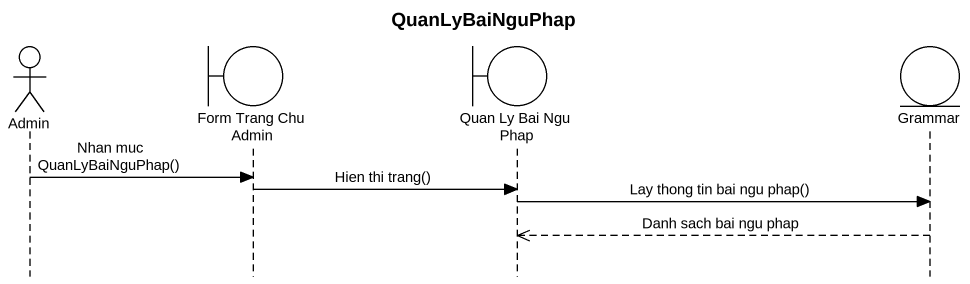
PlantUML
@startuml
title QuanLyBaiNguPhap
hide footbox
actor Admin
boundary "Form Trang Chu Admin" as Form_Trang_Chu_Admin
boundary "Quan Ly Bai Ngu Phap" as Quan_Ly_Bai_Ngu_Phap
entity Grammar

Admin -> Form_Trang_Chu_Admin : Nhan muc QuanLyBaiNguPhap()
Form_Trang_Chu_Admin -> Quan_Ly_Bai_Ngu_Phap : Hien thi trang()
Quan_Ly_Bai_Ngu_Phap -> Grammar : Lay thong tin bai ngu phap()
Grammar -->> Quan_Ly_Bai_Ngu_Phap : Danh sach bai ngu phap
@enduml
